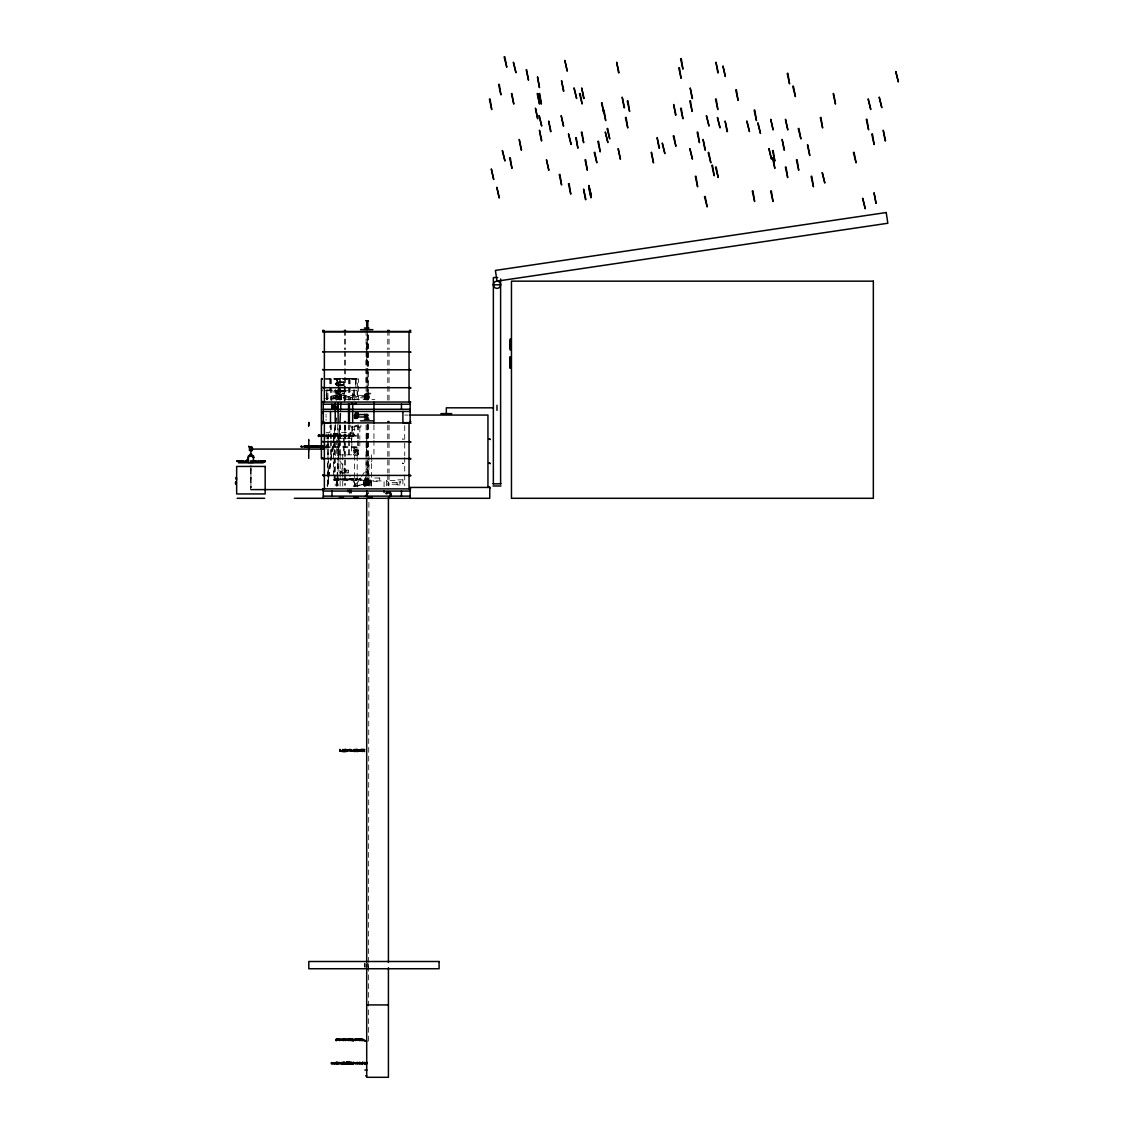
<?xml version="1.0" encoding="UTF-8"?>
<svg xmlns="http://www.w3.org/2000/svg" width="1134" height="1134" viewBox="0 0 1134 1134"><rect width="100%" height="100%" fill="white"/><g stroke="black" fill="none" stroke-linecap="round" stroke-linejoin="round"><path stroke-width="0.75" stroke-dasharray="5 3.75" d="M339.335 385.39L336.458 382.314L339.676 385.064M332.716 390.252L326.635 390.167L326.62 399.863M336.557 486.004L337.96 457.725M339.52 425.888L338.045 455.953L338.116 424.399M340.824 399.366L341.263 390.535M336.841 486.061L338.06 461.297M338.159 459.539L339.803 425.93M341.121 399.395L341.547 390.55M337.124 486.132L338.527 457.81M338.612 456.038L340.087 425.959M341.405 399.409L341.83 390.564M326.72 399.069L327.683 399.494M332.985 436.009A2.14 2.14 0 0 1 332.758 436.774L333.254 435.839M344.056 393.654L343.078 394.008L344.098 393.583M343.616 436.108L346.139 436.349L346.139 434.932L344.849 436.349M327.116 485.891L333.056 440.757M333.297 439.014L335.125 425.137M338.556 399.097L339.69 390.408M327.357 486.132L332.857 444.386M333.084 442.643L335.38 425.25M338.825 399.154L339.973 390.45M327.613 486.358L333.58 441.041M333.807 439.297L335.65 425.363M339.094 399.211L340.243 390.507M350.052 435.3L350.746 436.292L350.066 432.423L337.762 432.423M333.566 442.714L333.609 433.656L337.762 433.301M334.133 433.301L334.544 434.279L333.566 433.868M327.584 483.977L328.421 483.821L327.584 483.977L327.556 457.98M354.262 452.693C362.894 448.228 351.299 461.297 354.262 447.987M368.451 461.311L368.451 482.361C364.241 480.462 365.899 487.124 367.912 483.453L367.799 457.81M403.435 439.453L402.896 438.645L402.357 439.453M344.013 399.14L344.509 382.385L336.5 382.682M351.171 479.795L351.455 478.676L351.455 479.795M327.698 399.239L327.017 399.069M337.819 385.489L336.132 384.483L337.804 385.517M347.869 479.228L348.464 479.795M337.11 436.023C336.94 434.691 338.272 436.363 337.592 435.782M347.344 479.795L347.911 478.378L348.762 479.795M326.053 449.39L326.138 440.757M334.728 479.328L335.579 478.378L335.579 479.795M335.324 478.874L333.736 480.249L334.133 479.257L366.707 479.257L366.707 486.628M360.612 478.024L355.849 485.267L351.086 478.024M361.562 476.578L372.037 460.659M338.584 385.135L336.543 378.572L356.175 378.543L356.175 384.795M326.11 417.269L326.039 416.235M326.11 420.246L326.039 419.211M326.025 415.37L326.025 414.193M368.394 482.035L367.189 482.035M342.128 393.597L342.043 394.022M339.435 386.963L340.611 396.205M340.37 396.276L340.002 386.907M336.67 378.869L338.428 385.092M366.707 395.1L365.205 396.602L366.707 398.105L366.707 395.1L364.68 395.1L364.68 398.105L366.707 398.105M366.707 395.397C362.653 398.02 370.761 398.02 366.707 395.397L331.851 395.397L331.851 400.557M354.701 434.889L352.674 432.862C346.394 431.416 350.023 437.894 354.701 434.889L354.701 426.058M350.066 434.889L351.072 433.868L350.066 432.862M353.312 486.103L366.651 483.538L355.084 486.344M355.027 486.061L366.707 483.821M341.972 393.867L342.709 393.583M352.419 434.932L351.795 435.484L352.872 436.349M367.288 360.782L366.126 360.782L366.126 386.325M325.288 378.43L358.018 378.43L358.018 379.309L325.288 379.309M336.642 382.229L344.282 382.229M336.316 383.207L335.437 383.207L335.437 384.653L337.904 385.234M338.343 385.163L342.808 385.092M338.627 385.532L340.654 385.532M327.187 399.848L326.62 390.181L332.687 390.45M325.288 390.677L358.018 390.677L358.018 389.812M344.268 391.173L337.039 391.173L337.039 399.622M365.984 393.2L372.136 393.2L372.136 394.065L365.984 394.065M352.674 394.788L354.701 394.788M366.707 396.602L331.553 396.602L331.553 398.629L334.558 398.629L334.558 396.602M350.789 397.538L352.589 397.538L352.589 399.281L350.789 399.281M334.261 397.807L366.707 397.807M333.056 398.105L335.083 398.105L335.083 395.1L333.056 395.1L333.056 399.707M325.458 398.417L328.35 398.417M336.897 399.494L374.815 399.494M404.71 415.058L408.254 415.058M344.92 427.192L344.92 425.193M344.92 427.433L344.991 429.531M352.674 429.531L354.701 429.531M344.92 429.673L344.991 432.678M326.11 432.423L329.937 432.423L329.937 425.548M326.053 433.868L326.138 439.028M337.762 433.868L334.133 433.868L334.133 439.184M350.066 433.868L353.68 433.868L353.68 429.531M334.133 434.45L337.762 434.45M326.167 434.917L326.167 436.349M338.145 434.932C340.285 434.308 338.343 437.738 338.145 435.173M344.41 435.173L343.645 434.932L344.693 434.932L344.693 436.349M348.563 435.144L348.563 436.533M353.057 435.144L353.057 436.533M325.288 435.3L358.018 435.3L358.018 436.165L325.288 436.165M344.41 435.725L343.701 435.484M344.92 439.212L344.92 432.89M325.288 446.683L358.018 446.683L358.018 447.547L325.288 447.547M354.262 450.524L357.451 450.524L354.262 451.247M367.288 454.862L366.126 454.862L366.126 483.821M344.849 470.227L344.991 472.949M334.728 478.378L334.459 479.795M354.701 478.378L353.624 478.562L354.219 479.795M369.032 478.959L364.397 478.959L364.397 479.838M357.295 479.441C358.06 476.861 358.5 481.071 356.544 479.795M365.984 479.469L367.43 479.469M369.032 479.838L334.133 479.838L334.133 474.536M365.984 480.051L372.136 480.051L372.136 480.915M364.822 480.192L368.593 480.192M334.133 480.419L366.707 480.419M386.581 485.834L386.581 480.532L397.113 480.532M371.045 482.007L364.538 482.007L364.538 486.713M397.113 482.361L388.423 482.361L388.423 485.876M365.573 483.098L367.912 483.453L365.63 483.453L365.63 480.192M354.474 483.821L357.224 483.821M364.864 483.821L368.55 483.821M397.113 484.204L390.266 484.204L386.581 480.532M365.942 485.267L367.487 485.267M353.539 486.061L358.174 486.061M368.522 1041.111L368.89 500.051M349.57 479.795L349.244 478.392L350.052 478.378L350.052 479.795M359.634 479.257L359.195 478.449L360.782 478.378L360.782 480.192L360.3 478.378M346.097 479.795L345.955 478.378L346.635 479.795M334.133 479.257L334.714 479.838L334.714 474.536M333.056 397.439L334.261 398.105M331.326 435.527C330.745 437.214 330.15 434.52 331.326 435.286M336.429 384.398L335.182 383.831L336.5 384.44M335.437 383.93L336.316 384.653M349.456 436.094C348.62 433.429 350.576 436.633 348.918 436.094M328.137 436.094L327.953 434.932L328.548 436.349M339.491 385.234L336.67 382.484L344.268 382.484L344.268 402.471M331.851 395.397L334.558 398.105M357.125 479.271L356.515 478.364L356.274 479.271M367.827 482.985L367.147 461.311M339.661 460.659L350.137 476.578M334.445 397.651L333.892 396.602M336.373 379.011L338.031 385.305M350.888 479.795L350.619 478.676L350.619 479.795M329.824 434.903L330.377 436.377L330.022 434.903L329.384 436.108M338.301 386.113L340.583 400.415M337.946 386.113L340.398 400.444M404.71 425.647L404.71 455.655M404.71 457.427L404.71 485.664M389.047 330.377L389.047 349.598M389.047 351.356L389.047 400.288M389.047 425.108L389.047 472.935M389.047 474.707L389.047 485.338M387.8 330.377L387.8 349.598M387.8 351.356L387.8 400.288M387.8 425.108L387.8 472.935M387.8 474.707L387.8 485.338M384.086 486.713L384.086 480.915L363.447 480.915L363.447 486.713M373.951 424.839L373.951 438.702M373.951 440.431L373.951 456.024M371.569 486.132L371.569 454.862L368.961 454.862L368.961 486.132M371.045 480.915L371.045 486.713M369.967 480.915L369.967 486.713M368.593 478.959L364.822 478.959M368.593 479.838L368.55 486.514M368.55 963.801L368.55 967.33M368.451 334.998L368.451 370.081M368.451 371.839L368.451 399.905M368.451 424.47L368.451 459.553M368.153 479.838L368.153 480.915M367.799 334.998L367.799 366.58M367.799 368.337L367.799 399.919M367.799 424.47L367.799 456.052M367.331 330.377L367.331 349.598M367.331 351.356L367.331 400.288M367.331 425.108L367.43 485.508M367.487 963.22L367.43 967.316M367.147 335.012L367.147 370.095M367.147 371.853L367.147 399.919M367.147 424.47L367.147 459.568M366.821 360.782L366.821 342.681L366.594 360.782M366.821 454.862L366.821 433.145L366.594 454.862M366.778 963.659L366.707 967.203M366.084 330.377L366.084 349.598M366.084 351.356L366.084 400.288M366.084 425.108L366.084 472.935M366.084 474.707L365.984 485.508M365.942 963.22L365.984 967.316M365.63 477.301L365.63 478.605M365.261 479.838L365.261 480.915M364.822 479.838L364.864 486.727M364.864 963.801L364.864 967.33M364.524 963.319L364.524 966.848M360.924 425.193L360.924 426.994L350.789 426.994L350.789 425.193M360.116 478.378L360.116 479.795M359.832 426.994L359.832 439.241M359.832 440.998L359.832 447.987L351.866 447.987L351.866 440.998M358.457 400.104L358.457 378.869L357.593 378.869L357.593 400.104M358.457 424.867L358.457 439.028M358.457 440.786L358.457 456.719M357.593 424.867L357.593 439.028M357.593 440.786L357.593 456.719M357.153 389.798L357.153 399.409M357.224 486.968L357.153 454.862L354.545 454.862L354.545 486.132M356.983 450.524L356.983 451.247M356.459 450.524L356.459 451.247M355.849 387.913L355.849 378.869L329.796 378.869L329.796 385.39M355.849 450.524L355.849 452.693M355.523 379.195L355.523 386.17M355.24 450.524L355.24 451.247M354.545 389.798L354.701 400.004M354.729 450.524L354.729 451.247M354.375 450.524L354.375 451.247M353.68 394.788L353.68 389.727L352.674 390.734L352.674 400.004M353.539 434.932L353.539 436.746L352.872 434.932M352.674 426.058L352.674 432.862M351.866 426.994L351.866 439.241M351.724 479.795L351.724 478.378L351.03 479.342L350.349 478.378L350.349 479.795M350.066 378.869L350.066 385.39M350.066 387.006L350.066 391.896L329.796 391.896L329.796 387.006M349.414 378.869L349.414 400.104M349.414 424.867L349.414 439.028M349.414 440.786L349.414 456.719M348.549 378.869L348.549 400.104M348.549 424.867L348.549 439.028M348.549 440.786L348.549 456.719M345.615 330.377L345.615 349.598M345.615 351.356L345.615 400.288M345.615 425.108L345.615 472.935M345.615 474.707L345.615 485.338M345.204 479.795L345.204 478.378C343.163 478.477 345.785 479.172 344.112 479.795M344.991 400.373L344.991 390.45L336.316 390.45L336.316 400.373M344.382 330.377L344.382 349.598M344.382 351.356L344.382 400.288M344.382 425.108L344.382 472.935M344.382 474.707L344.382 485.338M344.268 473.502L344.268 469.051L343.262 469.051L343.262 473.502M343.333 385.957L343.333 384.809L338.485 384.809L338.485 385.957M342.737 454.862L342.737 486.132M342.17 384.809L342.17 385.957M342.099 473.615L342.099 468.909L340.512 468.909L340.512 473.615M341.958 384.809L341.958 385.957M341.022 384.809L341.022 385.957M340.795 384.809L340.795 385.957M340.37 378.869L340.37 400.104M340.37 424.867L340.37 439.028M340.37 440.786L340.37 456.719M340.129 454.862L340.129 486.132M339.86 384.809L339.86 385.957M339.491 378.869L339.491 400.104M339.491 424.867L339.491 439.028M339.491 440.786L339.491 456.719M338.301 389.486L338.301 399.636M338.116 389.302L338.116 399.834M338.116 457.725L338.116 485.791M337.946 389.486L337.946 399.636M337.762 424.839L337.762 438.702M337.762 440.431L337.762 456.024M337.691 479.795L337.691 478.378L337.408 479.795M335.225 389.302L335.225 399.834M335.225 424.399L335.225 455.967M335.225 457.725L335.225 485.791M334.714 433.868L334.714 439.184M334.714 440.942L334.714 472.765M334.133 440.942L334.133 472.765M333.566 444.485L333.566 476.294M332.248 436.108L332.546 434.946L332.546 436.349L331.539 436.108M331.312 378.869L331.312 400.104M331.312 424.867L331.312 439.028M331.312 440.786L331.312 456.719M330.448 378.869L330.448 400.104M330.448 424.867L330.448 439.028M330.448 440.786L330.448 456.719M329.668 434.946L329.668 436.349L327.598 436.094M328.421 439.042L328.421 433.868L327.556 433.868L327.556 439.042M328.421 440.757L328.421 456.265M328.421 457.98L328.421 483.821M327.91 398.417L327.91 390.734L326.904 389.727L326.904 399.863M327.981 433.868L327.981 442.487M327.981 444.202L327.981 459.709M327.981 461.425L327.981 483.821M327.556 440.757L327.556 456.265M326.762 447.632L326.762 445.804L326.28 447.632M251.181 468.753L251.181 487.833M250.912 465.28L250.912 487.861M250.628 468.767L250.628 489.633M353.085 399.792A2.311 2.311 0 0 1 354.276 399.792M352.419 399.834A2.537 2.537 0 0 1 354.942 399.834M332.957 436.165A1.857 1.857 0 0 0 332.872 435.173L333.155 435.3A1.474 1.474 0 0 1 333.226 436.066M365.772 486.344A3.033 3.033 0 0 1 364.255 481.666A3.033 3.033 0 0 1 369.174 481.666A3.033 3.033 0 0 1 367.643 486.344M350.321 435.442L350.491 436.151L350.321 435.442M357.55 478.888L357.763 479.583L357.55 478.888M342 479.129C340.257 481.496 341.433 477.797 342 479.129M339.009 393.767L339.746 393.781L339.009 393.767M338.882 479.072C338.187 481.326 338.598 476.932 338.882 479.072M340.313 479.072C339.746 481.34 339.945 476.875 340.313 479.072M345.742 478.945L346.352 479.554L345.742 478.945M334.289 435.527L335.012 435.938L334.289 435.527M336.118 478.959L336.841 479.384L336.132 478.86M341.022 435.527L341.745 435.938L341.022 435.527M352.249 478.959L352.957 479.384L352.263 478.86M346.38 435.286C347.458 437.455 347.769 434.081 346.38 435.286M333.991 435.484C334.856 438.263 336.132 433.415 333.991 435.484M335.82 478.917C336.67 481.709 337.96 476.875 335.82 478.917M340.739 435.484C341.589 438.263 342.865 433.415 340.739 435.484M351.951 478.917C352.802 481.709 354.091 476.875 351.951 478.917M340.526 435.3C339.902 437.781 339.165 434.223 340.526 435.3M343.389 435.3C342.822 437.809 341.958 434.209 343.389 435.3M343.347 478.746C342.822 481.227 341.83 477.697 343.347 478.746M402.357 463.111L403.435 463.551L402.357 463.111M398.998 481.95C399.778 486.217 402.57 479.484 398.998 481.95M343.545 381.761L336.316 381.761L336.316 385.39L343.545 385.39L343.545 381.761M350.789 397.113L350.42 399.721L350.789 397.113M356.572 425.619L355.126 425.619L355.126 426.497L356.572 426.497L356.572 425.619M336.628 434.932C334.431 434.506 336.557 437.667 336.628 434.932M343.545 438.22L336.316 438.22L336.316 454.862L343.545 454.862L343.545 438.22M351.512 438.22L344.268 438.22L344.268 454.862L351.512 454.862L351.512 438.22M356.43 449.22L355.268 449.943L356.43 449.22M348.62 470.142L339.931 470.142L339.931 472.892L348.62 472.892L348.62 470.142M341.887 471.149L341.022 471.872L341.887 471.149M379.734 478.024L373.228 478.024L373.228 481.284L379.734 481.284L379.734 478.024M356.019 478.378L355.537 480.192L356.019 478.378M402.896 479.838L397.113 479.838L397.113 484.898L402.896 484.898L402.896 479.838M355.055 454.068A1.588 1.588 0 0 0 357.451 452.693A1.588 1.588 0 0 0 355.055 451.318A1.588 1.588 0 0 0 355.055 454.068M365.956 397.892A1.503 1.503 0 0 0 368.21 396.602A1.503 1.503 0 0 0 365.956 395.298A1.503 1.503 0 0 0 365.956 397.892M365.956 484.771A1.517 1.517 0 0 0 368.224 483.453A1.517 1.517 0 0 0 365.956 482.134A1.517 1.517 0 0 0 365.956 484.771M365.772 485.083A1.885 1.885 0 0 0 368.593 483.453A1.885 1.885 0 0 0 365.772 481.822A1.885 1.885 0 0 0 365.772 485.083M365.545 485.465A2.311 2.311 0 0 0 369.032 483.453A2.466 2.466 0 0 0 365.474 481.326A2.466 2.466 0 0 0 365.474 485.579A2.466 2.466 0 0 0 369.174 483.453A2.311 2.311 0 0 0 365.545 481.454A2.311 2.311 0 0 0 365.545 485.465M365.8 485.026A1.814 1.814 0 0 0 368.522 483.453A1.814 1.814 0 0 0 365.8 481.879A1.814 1.814 0 0 0 365.8 485.026M354.332 455.329A3.033 3.033 0 0 0 358.897 452.693A3.033 3.033 0 0 0 354.332 450.056A3.033 3.033 0 0 0 354.332 455.329M365.545 398.601A2.311 2.311 0 0 0 369.032 396.602A2.466 2.466 0 0 0 365.474 394.476A2.466 2.466 0 0 0 365.474 398.729A2.466 2.466 0 0 0 369.174 396.602A2.311 2.311 0 0 0 365.545 394.589A2.311 2.311 0 0 0 365.545 398.601M365.191 399.239A3.033 3.033 0 0 0 369.755 396.602A3.033 3.033 0 0 0 365.191 393.966A3.033 3.033 0 0 0 365.191 399.239"/><path stroke-width="1.5" d="M365.12 1063.423C364.354 1060.361 363.645 1065.719 365.857 1063.111M339.987 422.387L340.413 413.541M340.597 409.998L340.937 402.924M337.493 1063.423A2.353 2.353 0 0 1 337.237 1064.273L337.776 1063.238M353.298 1040.147A2.679 2.679 0 0 1 353.014 1041.111L353.638 1039.949M335.834 421.763L336.302 418.29M337.45 409.587L338.357 402.627M323.941 331.808L322.637 331.808L323.941 331.156M334.261 406.624L333.524 408.58L331.851 407.46M333.906 406.256L334.445 408.027L333.056 408.963L333.056 407.46M336.174 1039.339L336.103 1040.19A2.14 2.14 0 0 0 336.274 1040.799L336.472 1040.516A2.381 2.381 0 0 1 336.472 1039.41L336.174 1039.339A1.772 1.772 0 0 0 336.103 1040.19M365.871 415.781L365.205 416.986M331.667 1062.771L331.411 1062.7A1.559 1.559 0 0 0 331.341 1063.465A1.885 1.885 0 0 0 331.511 1063.99L331.681 1063.749A2.07 2.07 0 0 1 331.752 1062.515M348.889 1063.805L349.442 1062.246M349.825 1063.465L350.59 1062.615M350.519 1063.295L351.469 1062.246L351.469 1063.805M349.839 1063.89L350.349 1063.054C350.746 1065.747 350.236 1059.539 350.222 1063.805M350.548 1063.805L351.171 1062.785L351.171 1063.805M357.465 1063.805L358.06 1062.615L357.153 1063.111M334.232 1063.89C337.209 1062.969 332.716 1062.686 333.977 1063.749C333.382 1061.24 334.048 1064.954 333.325 1062.87C331.071 1064.131 333.127 1062.303 335.125 1063.366M347.061 1063.89L347.67 1062.615M386.722 493.97C387.8 491.348 391.74 493.97 389.727 495.969M504.091 56.87L506.785 67.232L504.772 56.7M513.291 62.384L515.97 72.746L513.546 62.384M498.577 84.44L500.93 94.887L499.258 84.27M489.392 99.154L491.731 109.601L490.072 98.984M526.162 69.741L528.501 80.188L526.587 69.571M511.448 93.64L513.787 104.087L511.873 93.47M539.529 87.545L537.615 76.928M539.359 87.46L537.445 77.098M567.099 70.988L564.845 60.456L567.284 70.818M537.19 93.64L539.529 104.087L537.615 93.47M539.019 93.64L541.372 104.087L539.713 93.47M563.853 91.046L561.514 80.599L563.428 91.216M535.347 108.34L537.686 118.786L535.602 108.34M502.263 150.624L504.942 160.985L502.518 150.624M539.019 115.696L541.712 126.058L539.274 115.696M521.569 149.872L519.23 139.425L521.144 150.042M493.573 179.456L491.306 168.923L493.744 179.285M573.946 88.126L576.639 98.488L574.215 88.126M509.605 157.98L511.958 168.427L510.286 157.81M541.797 140.687L539.444 130.24L541.372 140.857M550.982 131.487L548.643 121.04L550.557 131.657M584.081 98.403L581.728 87.956L583.656 98.573M579.474 93.64L582.153 104.002L580.154 93.47M563.428 126.143L561.174 115.611L563.598 125.973M619.008 72.661L616.655 62.214L618.583 72.831M499.088 197.84L496.834 187.308L499.258 197.67M568.432 134.081L571.125 144.443L568.687 134.081M601.53 102.825L603.869 113.272L601.956 102.655M548.728 170.27L546.46 159.738L548.899 170.1M575.788 137.753L577.886 148.2L576.214 137.583M581.303 132.239L583.656 142.686L581.983 132.068M603.373 110.182L605.712 120.629L604.053 110.012M624.522 107.588L622.183 97.141L624.097 107.758M627.258 100.997L629.611 111.444L627.952 100.827M559.246 174.523L561.585 184.97L559.927 174.352M607.044 128.567L609.723 138.929L607.725 128.397M605.202 132.239L607.895 142.6L605.457 132.239M597.845 141.438L600.198 151.885L598.539 141.268M680.584 58.713L682.923 69.16L681.265 58.543M625.429 117.539L627.768 127.986L626.11 117.369M584.988 159.823L587.327 170.27L585.668 159.653M594.173 152.466L596.867 162.828L594.854 152.296M678.742 67.898L681.08 78.345L679.422 67.728M568.432 183.722L570.785 194.169L569.126 183.552M618.073 148.795L620.411 159.242L618.328 148.795M585.909 199.513L583.571 189.066L585.484 199.683M588.659 185.551L591.353 195.913L588.915 185.551M588.659 187.393L590.998 197.84L589.085 187.223M675.992 114.945L673.653 104.498L675.566 115.115M692.534 98.403L690.195 87.956L692.109 98.573M718.276 72.661L715.937 62.214L717.85 72.831M365.205 417.284L367.912 414.576L357.579 414.576M365.502 417.284L366.707 416.617M680.584 108.34L682.923 118.786L681.265 108.169M725.207 76.502L722.939 65.97L725.377 76.332M689.77 100.997L692.109 111.444L690.45 100.827M659.449 148.03L657.11 137.583L659.024 148.2M651.157 152.466L653.51 162.913L651.596 152.296M662.199 143.267L664.878 153.629L662.454 143.267M673.227 135.924L675.907 146.286L673.908 135.754M715.511 99.154L717.85 109.601L716.192 98.984M706.312 115.696L709.005 126.058L706.567 115.696M735.725 89.955L738.078 100.402L736.405 89.784M697.126 132.239L699.465 142.686L697.807 132.068M717.34 117.539L720.033 127.901L717.595 117.539M689.77 148.795L692.449 159.143L690.025 148.795M705.405 149.872L703.066 139.425L704.979 150.042M727.475 131.487L725.122 121.04L727.05 131.657M708.155 152.466L710.834 162.828L708.75 152.381M787.209 73.412L789.548 83.859L787.889 73.242M365.403 495.969L368.408 492.978M754.11 110.182L756.463 120.629L754.79 110.012M746.753 121.21L749.446 131.572L747.008 121.21M695.284 176.365L697.623 186.812L695.964 176.195M711.826 165.337L714.179 175.784L712.506 165.167M792.723 86.283L795.402 96.645L793.403 86.113M757.781 123.053L760.475 133.415L758.051 123.053M715.511 167.166L718.191 177.528L716.192 166.996M773.005 129.815L770.737 119.283L773.175 129.645M704.469 196.579L707.162 206.941L705.164 196.409M787.705 129.815L785.451 119.283L787.875 129.645M768.824 148.795L771.503 159.143L769.079 148.795M784.459 149.872L782.12 139.425L784.033 150.042M772.495 150.624L774.834 161.071L773.175 150.453M798.237 128.567L800.916 138.929L798.917 128.397M833.164 93.64L835.503 104.087L833.589 93.47M772.495 157.98L774.834 168.427L773.175 157.81M820.293 117.539L822.632 127.986L820.973 117.369M752.267 191.065L754.62 201.512L752.962 190.895M785.366 167.166L787.705 177.613L786.046 166.996M807.422 145.109L809.775 155.556L807.847 144.939M796.394 159.823L798.733 170.27L797.074 159.653M770.652 191.065L773.005 201.512L771.333 190.895M868.091 99.154L870.77 109.516L868.346 99.154M895.662 71.584L898.355 81.946L895.917 71.584M879.119 97.311L881.813 107.673L879.374 97.311M866.248 119.368L868.601 129.815L866.929 119.198M811.094 176.365L813.447 186.812L811.788 176.195M822.136 172.694L824.815 183.042L822.391 172.694M853.378 152.466L856.071 162.828L854.072 152.296M871.763 134.081L874.116 144.528L872.443 133.911M885.569 140.687L883.216 130.24L885.144 140.857M862.577 198.422L865.256 208.784L862.832 198.422M875.944 203.355L874.031 192.737L876.114 203.184M356.714 416.632C354.375 418.262 353.964 413.612 356.686 414.576M323.757 446.031L323.757 447.023M365.176 1040.488L364.581 1040.289M360.839 1063.125C364.113 1063.508 358.968 1061.991 360.357 1063.139C363.036 1062.487 363.263 1064.372 357.153 1063.338M364.638 750.169L363.603 750.949L364.652 751.601M366.792 1063.097L366.835 1063.919M247.751 459.327L246.858 459.936L247.751 460.532M323.7 447.25L323.8 445.804M364.482 749.404L363.66 750.042L364.652 749.772M360.782 1063.366L359.889 1063.89L359.861 1062.246C357.309 1063.182 359.776 1062.005 358.542 1063.593C360.045 1064.146 357.975 1062.615 357.451 1063.295L357.153 1062.246L357.153 1063.805M366.764 1062.246L366.75 1063.224M343.928 1062.501C343.843 1064.287 341.618 1062.856 345.034 1063.89L344.424 1062.615L344.552 1063.89M497.713 277.547L493.361 277.547L493.361 483.821M493.361 284.776L500.604 284.776A3.615 3.615 0 0 1 495.175 287.908A3.615 3.615 0 0 1 495.175 281.643A3.615 3.615 0 0 1 500.604 284.776M364.397 328.066L369.032 328.066M360.555 329.654L372.859 329.654M322.666 330.377L323.899 330.377M344.382 330.377L345.615 330.377M387.8 330.377L389.047 330.377M409.516 330.377L410.749 330.377M323.289 331.808L410.139 331.808M510.017 340.98L510.739 340.98M510.017 341.674L510.739 341.674M510.017 342.893L510.739 342.893M510.017 343.347L510.739 343.347M510.017 345.147L510.739 345.147M510.017 345.629L510.739 345.629M510.017 346.309L510.739 346.309M510.017 347.075L510.739 347.075M510.017 347.429L510.739 347.429M510.017 348.053L510.739 348.053M323.289 351.88L410.139 351.88M510.017 357.153L510.739 357.153M510.017 358.968L510.739 358.968M510.017 359.648L510.739 359.648M510.017 360.102L510.739 360.102M510.017 360.612L510.739 360.612M510.017 360.867L510.739 360.867M510.017 361.335L510.739 361.335M510.017 361.987L510.739 361.987M510.017 363.121L510.739 363.121M510.017 363.603L510.739 363.603M510.017 363.901L510.739 363.901M510.017 364.283L510.739 364.283M510.017 364.567L510.739 364.567M510.017 365.063L510.739 365.063M510.017 365.403L510.739 365.403M510.017 366.027L510.739 366.027M510.017 367.827L510.739 367.827M323.289 369.783L410.139 369.783M322.269 378.869L321.404 378.869L321.404 458.49L322.269 458.49M323.289 387.7L410.139 387.7M322.666 402.031L410.749 402.031M323.289 404.2L410.139 404.2M331.667 405.433L334.558 405.433M331.667 407.46L334.558 407.46M493.488 407.815L446.328 407.815L446.328 413.612M323.289 409.261L410.139 409.261M323.289 411.444L410.139 411.444M440.899 413.612L451.757 413.612M410.026 415.058L487.946 415.058L487.946 487.436M365.205 415.781L368.21 415.781M355.849 416.986L365.502 416.986M365.205 417.808L368.21 417.808M364.397 419.254L369.032 419.254M360.555 420.842L372.859 420.842M322.666 421.564L323.899 421.564M344.382 421.564L345.615 421.564M387.8 421.564L389.047 421.564M409.757 421.564L410.749 421.564M323.289 422.911L410.139 422.911M321.234 435.782C322.495 435.839 319.391 435.399 321.333 436.023M308.802 439.439L308.732 440.346M323.289 441.764L410.139 441.764M308.802 445.279L308.802 440.559M308.802 445.534L308.802 447.59M248.7 446.172L248.743 446.909M302.863 446.668C304.11 446.711 301.006 446.272 302.948 446.909M249.82 446.909L251.989 446.909M321.772 447.406L321.517 445.804L321.829 447.547M324.069 449.078L250.912 449.078L250.912 454.507M308.732 450.765L308.732 447.802M250.033 454.21L251.776 454.21M250.401 454.507L251.408 454.507M250.033 454.649L251.776 454.649M247.651 457.399L248.601 457.399M252.542 457.399L254.158 457.399M308.732 458.363L308.732 450.978M323.289 458.59L410.139 458.59M247.651 460.659L248.715 460.659M252.173 460.659L254.158 460.659M237.162 461.382L248.218 461.382M253.591 461.382L264.661 461.382M238.608 462.828L263.216 462.828M323.289 475.415L410.139 475.415M493.007 483.821L500.973 483.821M493.007 485.99L500.973 485.99M409.842 487.436L489.746 487.436L489.746 498.294L294.33 498.294M322.666 488.882L410.749 488.882M250.912 489.604L323.374 489.604M350.066 490.696L350.93 490.696M323.289 491.05L410.139 491.05M323.289 496.125L410.139 496.125M339.406 497.415L343.46 497.415M353.822 497.415L357.876 497.415M368.238 497.415L372.292 497.415M237.162 498.294L264.661 498.294M366.707 1004.922L388.423 1004.922M364.524 1041.111L366.707 1041.111M338.215 1062.544L337.918 1063.89L338.06 1062.544M349.825 1062.615L346.224 1062.601L345.771 1063.536L346.876 1063.649L346.664 1062.246L348.322 1062.246L348.705 1063.409L349.896 1062.246L349.896 1063.805L349.584 1062.246M348.379 1062.827L348.762 1063.89M351.54 1062.827L350.845 1062.615L351.795 1062.615L351.795 1063.89L350.817 1063.89L351.54 1063.678M335.125 1063.153C334.757 1063.607 334.643 1061.693 334.332 1063.805M336.883 1063.139L335.636 1062.615L337.677 1062.615A1.616 1.616 0 0 1 337.762 1063.494M347.954 1063.153C344.566 1064.713 347.103 1061.084 347.954 1063.89M364.864 1070.057L366.991 1070.057M365.63 1075.854L366.707 1075.854M343.885 1063.805L343.517 1062.26L344.424 1062.246L344.424 1063.805M336.316 1063.338L335.607 1063.89L337.011 1063.805C338.442 1060.999 334.317 1062.629 336.486 1063.224M355.849 414.576L356.714 414.931M363.745 1062.87C362.072 1063.621 364.042 1063.579 363.858 1062.643M361.703 1038.701L361.519 1040.587L361.874 1038.815M333.906 406.61L334.261 407.46M343.007 1063.805L342.057 1062.246L341.433 1063.805L342.185 1063.89C339.435 1060.772 341.745 1066.017 338.981 1062.7C340.512 1065.308 339.038 1060.006 338.782 1063.649C342 1062.43 339.406 1063.479 342.666 1063.805M347.982 1062.246L348.549 1063.805L349.4 1062.615M510.739 356.969L510.739 368.011M510.017 356.969L510.017 368.011M500.604 278.992L500.604 483.821M496.99 405.263L496.99 410.38M410.139 402.031L410.139 422.656L402.896 422.656L402.896 411.444M410.139 488.882L410.139 498.294M409.048 402.031L409.048 331.468L324.367 331.468L324.367 402.031M409.048 424.399L409.048 488.882M401.45 404.2L401.45 409.261M401.45 491.05L401.45 496.125M388.423 498.294L388.423 962.412M388.423 967.727L388.423 1077.3L366.707 1077.3L366.707 967.727M384.086 490.809L384.086 492.496M373.951 402.315L373.951 423.11M367.799 327.981L367.799 320.965L366.707 320.965L366.707 328.066M366.707 414.279L366.707 417.284M366.707 490.824L366.707 496.139M366.707 498.294L366.707 962.412M364.68 414.279L364.68 417.284M358.018 412.549L358.018 413.428M357.961 414.25A2.608 2.608 0 0 1 358.457 415.781A2.608 2.594 -90 0 0 357.961 414.25L357.876 417.284A2.608 2.594 -90 0 0 358.33 416.589A2.608 2.608 0 0 1 354.318 417.893A2.608 2.594 -90 0 0 357.394 417.893M352.674 403.477L352.674 422.585M351.143 490.327L351.143 492.936M349.414 403.633L349.414 423.095M349.555 490.327L349.555 492.936M348.549 403.633L348.549 423.095M348.379 1062.615L348.209 1063.89L346.635 1063.805L347.514 1062.515M347.897 490.327L347.897 491.702M347.826 1062.246L347.826 1063.805M343.744 1062.615L343.744 1063.89M338.116 403.335L338.116 422.642M336.699 1062.515L336.585 1063.89M336.316 1062.827C335.026 1064.528 339.137 1063.068 337.365 1062.515A2.041 2.041 0 0 1 337.464 1063.607M336.089 406.085L336.089 408.835M335.508 406.085L335.508 408.835M335.225 403.335L335.225 422.642M335.083 405.958L335.083 408.963M331.964 404.2L331.964 409.261M331.964 491.05L331.964 496.125M330.518 411.444L330.518 422.656L323.289 422.656L323.289 402.031M324.367 424.399L324.367 488.882M323.289 488.882L323.289 498.294M321.829 378.43L321.829 379.309M321.829 389.812L321.829 390.677M321.829 401.181L321.829 402.046M321.829 412.549L321.829 413.428M321.829 423.932L321.829 424.796M321.829 435.3L321.829 436.165M321.829 458.051L321.829 458.916M316.797 447.221L317.52 445.818L317.803 447.221C314.898 447.661 315.606 445.846 316.599 445.804L316.599 447.221M250.912 454.862L250.912 456.364M249.608 454.862L249.466 456.421M247.51 459.426L247.51 460.432M334.119 406.397A1.503 1.503 0 0 1 333.892 408.708A1.503 1.503 0 0 1 331.667 408.027M355.693 403.194A2.311 2.311 0 0 1 354.276 404.271M353.085 404.271A2.311 2.311 0 0 1 351.682 403.194M355.878 403.293A2.537 2.537 0 0 1 354.332 404.484M353.028 404.484A2.537 2.537 0 0 1 351.483 403.293M353.269 1040.36A2.325 2.325 0 0 0 353.156 1039.113L353.51 1039.283A1.829 1.829 0 0 1 353.61 1040.232M385.744 493.559A2.892 2.892 0 0 1 389.529 492A2.892 2.892 0 0 1 391.102 495.785M389.529 497.344A2.892 2.892 0 0 1 388.423 497.571M250.841 461.099L250.94 462.048L250.841 461.099M305.641 446.314L305.854 447.023L305.641 446.314M364.453 1062.813L364.694 1063.579L364.453 1062.813M339.463 1063.295C337.478 1064.457 339.364 1062.671 339.463 1063.295M363.66 1039.765C361.789 1042.982 362.767 1037.837 363.66 1039.765M248.091 461.099L248.218 462.105L248.091 461.099M253.463 461.099L253.591 462.105L253.463 461.099M306.265 446.527C305.159 448.894 305.358 444.131 306.265 446.527M301.545 446.512C300.978 448.71 301.034 444.358 301.545 446.512M319.93 435.626C319.292 437.951 319.646 433.386 319.93 435.626M347.458 750.495L346.04 750.921L346.48 751.516L347.883 750.269L346.139 749.801L347.458 750.495M356.643 1063.253C355.296 1062.898 357.664 1062.119 355.693 1063.607C352.759 1061.622 355.396 1064.089 356.643 1063.253M310.844 446.371L311.453 446.98L310.872 446.257M344.226 1063.125L344.779 1063.678L344.226 1063.125M352.291 1063.125C352.688 1065.124 353 1060.049 353.085 1063.89C349.74 1062.771 355.41 1062.005 353.269 1064.273A1.928 1.928 0 0 0 353.482 1063.579A1.673 1.673 0 0 0 353.369 1062.841C351.37 1062.615 353.638 1064.911 353.652 1062.246L352.291 1063.125M312.814 446.399L313.537 446.81L312.814 446.399M318.342 446.399L319.051 446.81L318.356 446.3M353.765 750.325C354.432 753.118 355.608 748.312 353.765 750.325M339.052 1039.552C339.59 1041.848 340.625 1037.922 339.052 1039.552M354.928 1039.552C355.495 1041.848 356.487 1037.922 354.928 1039.552M354.233 1062.898C355.608 1064.259 354.871 1062.558 354.233 1062.898M354.659 1063.153L355.311 1063.508L354.673 1063.054M310.546 446.342C311.198 448.993 312.219 444.33 310.546 446.342M343.942 1039.254L345.303 1040.587L345.303 1038.815L343.956 1039.169M312.516 446.357C313.423 449.149 314.586 444.273 312.516 446.357M318.044 446.357C318.923 449.135 320.142 444.301 318.044 446.357M353.326 750.254C354.729 754.464 356.331 747.108 353.326 750.254M332.914 1063.111L332.347 1063.607A1.545 1.545 0 0 0 332.475 1064.046L332.616 1063.848A1.687 1.687 0 0 1 332.673 1062.841L332.857 1063.097M338.683 1039.495C339.86 1043.011 341.192 1036.873 338.683 1039.495M354.573 1039.495C355.75 1042.996 357.04 1036.887 354.573 1039.495M245.383 461.099L245.639 462.105L245.383 461.099M255.915 461.099L256.171 462.105L255.915 461.099M306.463 446.116C306.775 448.979 307.753 444.868 306.463 446.116M322.198 446.101L323.048 446.172L322.198 446.101M320.709 446.172C320.227 448.454 319.207 445.35 320.709 446.172M342.014 1039.283C341.405 1042.344 340.186 1037.993 342.014 1039.283M346.976 1039.283C346.267 1042.344 345.204 1038.021 346.976 1039.283M242.889 461.099L243.427 462.048L242.889 461.099M258.169 461.099L258.708 462.048L258.169 461.099M366.225 324.593L366.225 324.593M348.266 749.857C348.351 752.182 350.137 751.077 349.981 749.432L348.266 749.857M359.691 749.857C360.839 753.373 357.649 746.668 357.338 751.573C359.407 750.297 362.2 752.196 361.42 749.432L359.691 749.857M336.954 1039.155C337.025 1041.097 338.513 1040.176 338.386 1038.815L336.954 1039.155M356.558 1039.155C356.6 1041.097 358.146 1040.176 358.004 1038.815L356.558 1039.155M240.706 461.099C240.989 463.849 242.463 459.582 240.706 461.099M260.154 461.099C260.437 463.849 261.911 459.582 260.154 461.099M348.691 749.957L349.555 750.339L348.691 749.957M360.13 749.957L360.981 750.339L360.13 749.957M337.322 1039.254L338.031 1039.566L337.408 1039.141M356.927 1039.254L357.635 1039.566L356.927 1039.254M322.425 446.697L322.467 446.626M238.92 461.099C235.121 461.878 242.152 461.325 238.92 461.099M261.784 461.099C263.57 461.85 265.101 461.354 261.784 461.099M366.098 320.724L367.317 321.22L366.098 320.724M356.898 1063.309L355.793 1063.508L356.898 1063.309M236.765 461.099C238.154 461.623 237.162 461.495 236.765 461.099M263.74 461.099C264.491 464.089 266.433 459.298 263.74 461.099M265.101 461.382C263.825 463.678 263.839 459.072 265.101 461.382M322.68 351.625L323.885 352.121L322.68 351.625M322.68 369.542L323.885 370.038L322.68 369.542M322.68 387.445L323.885 387.956L322.68 387.445M322.68 422.67L323.885 423.166L322.68 422.67M322.68 441.509L323.885 442.019L322.68 441.509M322.68 458.349L323.885 458.845L322.68 458.349M322.68 475.174L323.885 475.67L322.68 475.174M367.189 320.724L368.394 321.22L367.189 320.724M409.53 331.567L410.735 332.064L409.53 331.567M409.53 351.625L410.735 352.121L409.53 351.625M409.53 369.542L410.735 370.038L409.53 369.542M409.53 387.445L410.735 387.956L409.53 387.445M409.53 422.67L410.735 423.166L409.53 422.67M409.53 441.509L410.735 442.019L409.53 441.509M409.53 458.349L410.735 458.845L409.53 458.349M409.53 475.174L410.735 475.67L409.53 475.174M489.208 439.014L490.285 439.453L489.208 439.014M489.208 463.111L490.285 463.551L489.208 463.111M489.208 487.209L490.285 487.648L489.208 487.209M366.098 1062.558L366.112 1063.89L365.134 1063.89L365.857 1063.678L365.162 1062.615L366.112 1062.615M351.044 1039.183L350.69 1040.587L349.995 1039.183C349.726 1043.294 349.513 1036.178 350.519 1040.02C351.526 1036.178 351.313 1043.294 351.044 1039.183M304.933 445.804L304.578 446.853C303.033 444.032 305.485 449.404 304.933 445.804M323.318 434.932L322.963 435.98C321.418 433.16 323.87 438.532 323.318 434.932M340.37 749.928L340.072 750.722L340.37 749.928M351.299 749.928L351.001 750.722L351.299 749.928M358.429 749.928L358.131 750.722L358.429 749.928M339.931 751.091C339.746 747.008 340.186 751.573 342.581 751.204L343.021 749.446L343.021 751.573L339.931 751.091M350.874 751.091C348.861 746.994 355.552 752.565 350.874 751.091M356.09 1062.941L356.147 1062.87M318.81 434.903L318.697 435.173A1.871 1.871 0 0 0 318.64 436.292L318.484 436.519A1.715 1.715 0 0 1 318.342 436.037A1.417 1.417 0 0 1 318.399 435.343L318.81 434.903M314.983 445.804L314.401 446.753C314.274 443.848 313.764 449.262 314.997 446.3L315.266 447.221L314.983 445.804M364.666 1062.615L364.142 1063.465C364.014 1060.857 363.56 1065.733 364.666 1063.054L364.666 1063.89L364.666 1062.615M356.912 416.844L355.849 417.284L356.43 414.392A1.503 1.503 0 0 0 354.559 415.03A1.503 1.503 0 0 0 354.942 416.972A1.503 1.503 0 0 0 356.912 416.844M886.221 212.526L495.402 270.416L496.99 281.161L887.823 223.256L886.221 212.526M873.336 281.161L511.462 281.161L511.462 498.294L873.336 498.294L873.336 281.161M510.739 339.179L510.017 339.179L510.017 349.853L510.739 349.853L510.739 339.179M308.802 422.528L308.661 425.916L308.802 422.528M308.009 445.804L307.782 447.221L308.009 445.804M310.291 445.804C309.228 445.804 309.157 447.221 310.291 447.221L310.291 445.804M312.289 445.804L312.006 447.221L312.289 445.804M252.358 447.632L249.466 447.632L249.466 450.524L252.358 450.524L252.358 447.632M253.435 455.953L248.374 455.953L248.374 462.459L253.435 462.459L253.435 455.953M265.172 466.443L236.652 466.443L236.652 493.942L265.172 493.942L265.172 466.443M236.439 479.469L236.283 477.414L236.439 479.469M235.702 482.007L235.56 483.807L235.702 482.007M344.835 749.446L343.333 751.573L344.835 751.573L344.835 749.446M345.686 749.432L345.26 751.573L345.686 749.432M357.267 749.432L355.566 749.432L356.189 751.573L357.267 749.432M363.39 749.432L361.689 749.432L362.327 751.573L363.39 749.432M439.085 961.504L308.802 961.504L308.802 968.734L439.085 968.734L439.085 961.504M343.645 1038.815C342.298 1038.801 342.227 1040.573 343.645 1040.587L343.645 1038.815M348.606 1038.815C347.273 1038.801 347.188 1040.573 348.606 1040.587L348.606 1038.815M352.235 1038.801L351.951 1040.587L352.235 1038.801M359.662 1038.815C358.316 1038.801 358.245 1040.573 359.662 1040.587L359.662 1038.815M361.179 1038.815L359.96 1038.815L360.81 1040.587L361.179 1038.815M346.352 1062.26L345.26 1063.805L346.352 1063.805L346.352 1062.26M362.767 1062.246L362.242 1064.259L362.767 1062.246M344.098 1062.501L342.794 1062.827L344.098 1062.501M356.657 413.3A2.608 2.594 -90 0 0 355.07 413.3A2.608 2.608 0 0 1 356.657 413.3"/></g></svg>
